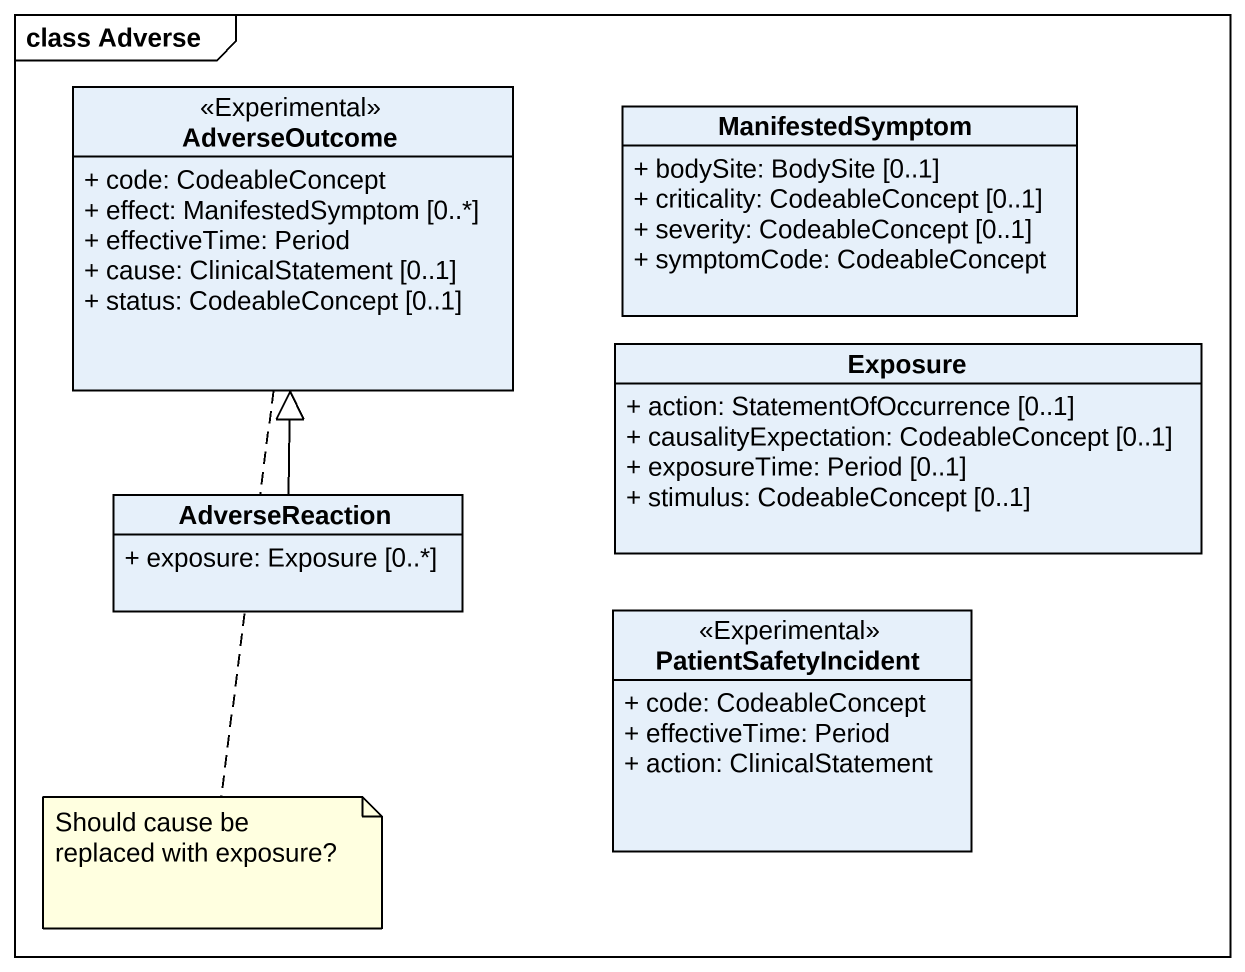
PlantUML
@startuml
mainframe class Adverse
hide circle
hide empty members
skinparam classAttributeIconSize 0
class AdverseOutcome <<Experimental>> {
  + code: CodeableConcept
  + effect: ManifestedSymptom [0..*]
  + effectiveTime: Period
  + cause: ClinicalStatement [0..1]
  + status: CodeableConcept [0..1]
}
class ManifestedSymptom {
  + bodySite: BodySite [0..1]
  + criticality: CodeableConcept [0..1]
  + severity: CodeableConcept [0..1]
  + symptomCode: CodeableConcept
}
class Exposure {
  + action: StatementOfOccurrence [0..1]
  + causalityExpectation: CodeableConcept [0..1]
  + exposureTime: Period [0..1]
  + stimulus: CodeableConcept [0..1]
}
class AdverseReaction {
  + exposure: Exposure [0..*]
}
class PatientSafetyIncident <<Experimental>> {
  + code: CodeableConcept
  + effectiveTime: Period
  + action: ClinicalStatement
}
AdverseReaction -up-|> AdverseOutcome
note bottom of AdverseOutcome : Should cause be replaced with exposure?
@enduml
